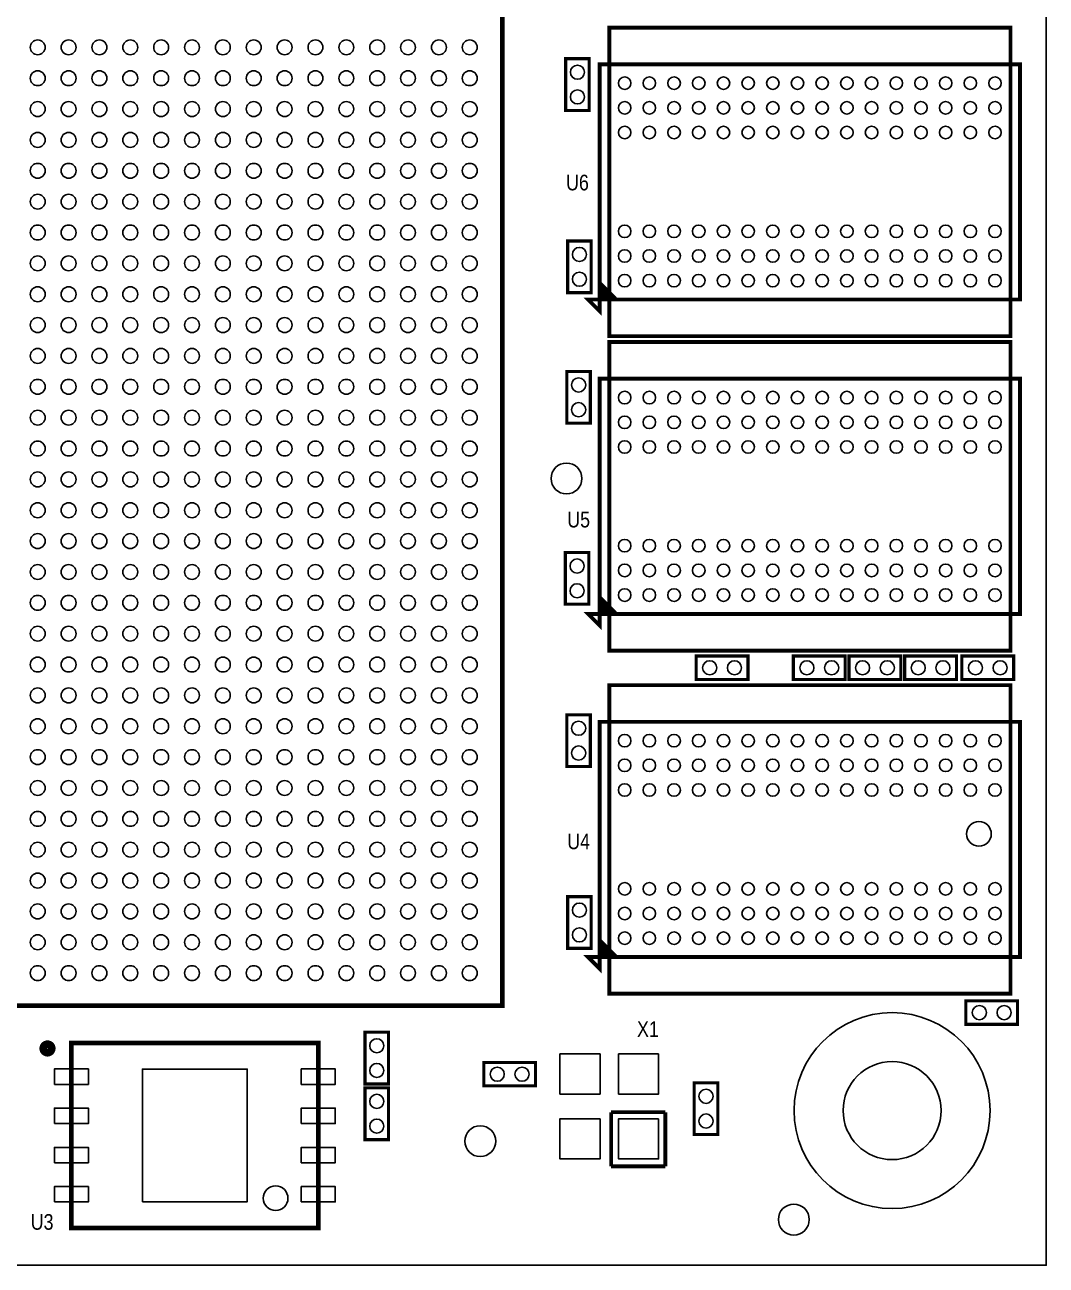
# Model space of a CAD drawing. Extents: x -17 to 104, y -5 to 66.
# Drawn here: x 41.9 to 74.99, y -5.01 to 35.19 of the extents above; entities that cross this region are included whole.
import ezdxf
from ezdxf.enums import TextEntityAlignment as Align

# ---------------------------------------------------------------- set-up
doc = ezdxf.new("R2010")
doc.units = 0
doc.header["$MEASUREMENT"] = 0
doc.layers.get('0').update_dxf_attribs({"linetype": 'CONTINUOUS'})
for name, color, linetype in [('BG_OUTLINE', 2, 'CONTINUOUS'), ('PG_SILKSCREEN_TOP', 4, 'CONTINUOUS'), ('PIN_TOP', 130, 'CONTINUOUS'), ('RD_SILKSCREEN_TOP', 130, 'CONTINUOUS')]:
    doc.layers.add(name, color=color, linetype=linetype)

msp = doc.modelspace()

# ---------------------------------------------------------------- linework, layer by layer
at = {"linetype": 'Continuous'}
msp.add_circle((69.99986, 0), 1.5875, dxfattribs=at)
at = {"layer": 'BG_OUTLINE'}
msp.add_lwpolyline([(-5.00634, 54.991), (-5.00634, -5.00888), (74.9935, -5.00888), (74.9935, 54.991)], close=True, dxfattribs=at)
at = {"layer": 'PG_SILKSCREEN_TOP'}
for points, const_width in [([(22.2631, 38.5064), (57.3659, 38.5064), (57.3659, 3.4036), (22.2631, 3.4036)], 0.1524), ([(60.835286, 35.094418), (60.835286, 25.094438), (73.835514, 25.094438), (73.835514, 35.094418)], 0.124968), ([(60.1853, 34.0868), (60.1853, 32.4104), (59.4233, 32.4104), (59.4233, 34.0868)], 0.1016), ([(60.5282, 33.904428), (60.5282, 26.284428), (74.1426, 26.284428), (74.1426, 33.904428)], 0.127), ([(59.4868, 26.5049), (59.4868, 28.1813), (60.2488, 28.1813), (60.2488, 26.5049)], 0.1016), ([(60.5282, 26.284428), (60.1472, 26.284428), (60.5282, 25.903428)], 0.127), ([(60.835286, 24.905462), (60.835286, 14.905482), (73.835514, 14.905482), (73.835514, 24.905462)], 0.124968), ([(60.2234, 23.9522), (60.2234, 22.2758), (59.4614, 22.2758), (59.4614, 23.9522)], 0.1016), ([(60.5282, 23.715472), (60.5282, 16.095472), (74.1426, 16.095472), (74.1426, 23.715472)], 0.127), ([(59.4106, 16.4084), (59.4106, 18.0848), (60.1726, 18.0848), (60.1726, 16.4084)], 0.1016), ([(60.5282, 16.095472), (60.1472, 16.095472), (60.5282, 15.714472)], 0.127), ([(65.3288, 13.97), (63.6524, 13.97), (63.6524, 14.732), (65.3288, 14.732)], 0.1016), ([(68.4784, 13.97), (66.802, 13.97), (66.802, 14.732), (68.4784, 14.732)], 0.1016), ([(68.6054, 14.732), (70.2818, 14.732), (70.2818, 13.97), (68.6054, 13.97)], 0.1016), ([(72.0852, 13.97), (70.4088, 13.97), (70.4088, 14.732), (72.0852, 14.732)], 0.1016), ([(72.263, 14.732), (73.9394, 14.732), (73.9394, 13.97), (72.263, 13.97)], 0.1016), ([(60.835286, 13.787882), (60.835286, 3.787902), (73.835514, 3.787902), (73.835514, 13.787882)], 0.124968), ([(60.2234, 12.827), (60.2234, 11.1506), (59.4614, 11.1506), (59.4614, 12.827)], 0.1016), ([(60.5282, 12.597892), (60.5282, 4.977892), (74.1426, 4.977892), (74.1426, 12.597892)], 0.127), ([(59.4868, 5.2578), (59.4868, 6.9342), (60.2488, 6.9342), (60.2488, 5.2578)], 0.1016), ([(60.5282, 4.977892), (60.1472, 4.977892), (60.5282, 4.596892)], 0.127), ([(72.39, 3.556), (74.0664, 3.556), (74.0664, 2.794), (72.39, 2.794)], 0.1016), ([(52.9209, 0.8636), (52.9209, 2.54), (53.6829, 2.54), (53.6829, 0.8636)], 0.1016), ([(43.406568, -3.805174), (51.406552, -3.805174), (51.406552, 2.194814), (43.406568, 2.194814)], 0.1524), ([(56.769, 1.5621), (58.4454, 1.5621), (58.4454, 0.8001), (56.769, 0.8001)], 0.1016), ([(63.5889, -0.7747), (63.5889, 0.9017), (64.3509, 0.9017), (64.3509, -0.7747)], 0.1016), ([(52.9209, -0.9398), (52.9209, 0.7366), (53.6829, 0.7366), (53.6829, -0.9398)], 0.1016)]:
    msp.add_lwpolyline(points, close=True, dxfattribs=dict(at, const_width=const_width))
at = {"layer": 'PG_SILKSCREEN_TOP', "const_width": 0.127}
for points in [[(61.0362, 26.309828), (60.5536, 26.792428), (60.5536, 26.665428), (60.8838, 26.335228), (60.7822, 26.335228), (60.579, 26.538428), (60.5282, 26.487628), (60.5282, 26.284428), (60.6806, 26.284428), (60.6806, 26.309828), (60.5536, 26.436828)], [(61.0362, 16.120872), (60.5536, 16.603472), (60.5536, 16.476472), (60.8838, 16.146272), (60.7822, 16.146272), (60.579, 16.349472), (60.5282, 16.298672), (60.5282, 16.095472), (60.6806, 16.095472), (60.6806, 16.120872), (60.5536, 16.247872)], [(61.0362, 5.003292), (60.5536, 5.485892), (60.5536, 5.358892), (60.8838, 5.028692), (60.7822, 5.028692), (60.579, 5.231892), (60.5282, 5.181092), (60.5282, 4.977892), (60.6806, 4.977892), (60.6806, 5.003292), (60.5536, 5.130292)], [(60.8965, -0.0508), (60.8965, -1.8034)], [(62.6491, -0.0508), (60.8965, -0.0508)], [(62.6491, -1.8034), (62.6491, -0.0508)], [(60.8965, -1.8034), (62.6491, -1.8034)]]:
    msp.add_lwpolyline(points, dxfattribs=at)
at = {"layer": 'PG_SILKSCREEN_TOP', "const_width": 0.249936}
msp.add_lwpolyline([(42.768266, 2.01422, 1), (42.494454, 2.01422, 1)], format="xyb", close=True, dxfattribs=at)
at = {"layer": 'PIN_TOP'}
for points in [[(60.535566, 1.835658), (60.535566, 0.535686), (59.235594, 0.535686), (59.235594, 1.835658)], [(62.435486, 1.835658), (62.435486, 0.535686), (61.135514, 0.535686), (61.135514, 1.835658)], [(42.856404, 0.849884), (42.856404, 1.349756), (43.956478, 1.349756), (43.956478, 0.849884)], [(45.706538, -2.95529), (45.706538, 1.344676), (49.106582, 1.344676), (49.106582, -2.95529)], [(50.856388, 0.849884), (50.856388, 1.349756), (51.956462, 1.349756), (51.956462, 0.849884)], [(42.856404, -0.420116), (42.856404, 0.079756), (43.956478, 0.079756), (43.956478, -0.420116)], [(50.856388, -0.420116), (50.856388, 0.079756), (51.956462, 0.079756), (51.956462, -0.420116)], [(60.535566, -0.264414), (60.535566, -1.564386), (59.235594, -1.564386), (59.235594, -0.264414)], [(62.435486, -0.264414), (62.435486, -1.564386), (61.135514, -1.564386), (61.135514, -0.264414)], [(42.856404, -1.690116), (42.856404, -1.190244), (43.956478, -1.190244), (43.956478, -1.690116)], [(50.856388, -1.690116), (50.856388, -1.190244), (51.956462, -1.190244), (51.956462, -1.690116)], [(42.856404, -2.960116), (42.856404, -2.460244), (43.956478, -2.460244), (43.956478, -2.960116)], [(50.856388, -2.960116), (50.856388, -2.460244), (51.956462, -2.460244), (51.956462, -2.960116)]]:
    msp.add_lwpolyline(points, close=True, dxfattribs=at)
for centre, radius in [((42.314622, 34.454846), 0.2413), ((43.31462, 34.454846), 0.2413), ((44.314618, 34.454846), 0.2413), ((45.314616, 34.454846), 0.2413), ((46.314614, 34.454846), 0.2413), ((47.314612, 34.454846), 0.2413), ((48.31461, 34.454846), 0.2413), ((49.314608, 34.454846), 0.2413), ((50.314606, 34.454846), 0.2413), ((51.314604, 34.454846), 0.2413), ((52.314602, 34.454846), 0.2413), ((53.3146, 34.454846), 0.2413), ((54.314598, 34.454846), 0.2413), ((55.314596, 34.454846), 0.2413), ((56.314594, 34.454846), 0.2413), ((59.8043, 33.649412), 0.2286), ((42.314622, 33.454848), 0.2413), ((43.31462, 33.454848), 0.2413), ((44.314618, 33.454848), 0.2413), ((45.314616, 33.454848), 0.2413), ((46.314614, 33.454848), 0.2413), ((47.314612, 33.454848), 0.2413), ((48.31461, 33.454848), 0.2413), ((49.314608, 33.454848), 0.2413), ((50.314606, 33.454848), 0.2413), ((51.314604, 33.454848), 0.2413), ((52.314602, 33.454848), 0.2413), ((53.3146, 33.454848), 0.2413), ((54.314598, 33.454848), 0.2413), ((55.314596, 33.454848), 0.2413), ((56.314594, 33.454848), 0.2413), ((61.335412, 33.29432), 0.2032), ((62.135512, 33.29432), 0.2032), ((62.935358, 33.29432), 0.2032), ((63.735458, 33.29432), 0.2032), ((64.535304, 33.29432), 0.2032), ((65.335404, 33.29432), 0.2032), ((66.135504, 33.29432), 0.2032), ((66.93535, 33.29432), 0.2032), ((67.73545, 33.29432), 0.2032), ((68.535296, 33.29432), 0.2032), ((69.335396, 33.29432), 0.2032), ((70.135496, 33.29432), 0.2032), ((70.935342, 33.29432), 0.2032), ((71.735442, 33.29432), 0.2032), ((72.535288, 33.29432), 0.2032), ((73.335388, 33.29432), 0.2032), ((59.8043, 32.847788), 0.2286), ((42.314622, 32.45485), 0.2413), ((43.31462, 32.45485), 0.2413), ((44.314618, 32.45485), 0.2413), ((45.314616, 32.45485), 0.2413), ((46.314614, 32.45485), 0.2413), ((47.314612, 32.45485), 0.2413), ((48.31461, 32.45485), 0.2413), ((49.314608, 32.45485), 0.2413), ((50.314606, 32.45485), 0.2413), ((51.314604, 32.45485), 0.2413), ((52.314602, 32.45485), 0.2413), ((53.3146, 32.45485), 0.2413), ((54.314598, 32.45485), 0.2413), ((55.314596, 32.45485), 0.2413), ((56.314594, 32.45485), 0.2413), ((61.335412, 32.494474), 0.2032), ((62.135512, 32.494474), 0.2032), ((62.935358, 32.494474), 0.2032), ((63.735458, 32.494474), 0.2032), ((64.535304, 32.494474), 0.2032), ((65.335404, 32.494474), 0.2032), ((66.135504, 32.494474), 0.2032), ((66.93535, 32.494474), 0.2032), ((67.73545, 32.494474), 0.2032), ((68.535296, 32.494474), 0.2032), ((69.335396, 32.494474), 0.2032), ((70.135496, 32.494474), 0.2032), ((70.935342, 32.494474), 0.2032), ((71.735442, 32.494474), 0.2032), ((72.535288, 32.494474), 0.2032), ((73.335388, 32.494474), 0.2032), ((61.335412, 31.694374), 0.2032), ((62.135512, 31.694374), 0.2032), ((62.935358, 31.694374), 0.2032), ((63.735458, 31.694374), 0.2032), ((64.535304, 31.694374), 0.2032), ((65.335404, 31.694374), 0.2032), ((66.135504, 31.694374), 0.2032), ((66.93535, 31.694374), 0.2032), ((67.73545, 31.694374), 0.2032), ((68.535296, 31.694374), 0.2032), ((69.335396, 31.694374), 0.2032), ((70.135496, 31.694374), 0.2032), ((70.935342, 31.694374), 0.2032), ((71.735442, 31.694374), 0.2032), ((72.535288, 31.694374), 0.2032), ((73.335388, 31.694374), 0.2032), ((42.314622, 31.454852), 0.2413), ((43.31462, 31.454852), 0.2413), ((44.314618, 31.454852), 0.2413), ((45.314616, 31.454852), 0.2413), ((46.314614, 31.454852), 0.2413), ((47.314612, 31.454852), 0.2413), ((48.31461, 31.454852), 0.2413), ((49.314608, 31.454852), 0.2413), ((50.314606, 31.454852), 0.2413), ((51.314604, 31.454852), 0.2413), ((52.314602, 31.454852), 0.2413), ((53.3146, 31.454852), 0.2413), ((54.314598, 31.454852), 0.2413), ((55.314596, 31.454852), 0.2413), ((56.314594, 31.454852), 0.2413), ((42.314622, 30.454854), 0.2413), ((43.31462, 30.454854), 0.2413), ((44.314618, 30.454854), 0.2413), ((45.314616, 30.454854), 0.2413), ((46.314614, 30.454854), 0.2413), ((47.314612, 30.454854), 0.2413), ((48.31461, 30.454854), 0.2413), ((49.314608, 30.454854), 0.2413), ((50.314606, 30.454854), 0.2413), ((51.314604, 30.454854), 0.2413), ((52.314602, 30.454854), 0.2413), ((53.3146, 30.454854), 0.2413), ((54.314598, 30.454854), 0.2413), ((55.314596, 30.454854), 0.2413), ((56.314594, 30.454854), 0.2413), ((42.314622, 29.454856), 0.2413), ((43.31462, 29.454856), 0.2413), ((44.314618, 29.454856), 0.2413), ((45.314616, 29.454856), 0.2413), ((46.314614, 29.454856), 0.2413), ((47.314612, 29.454856), 0.2413), ((48.31461, 29.454856), 0.2413), ((49.314608, 29.454856), 0.2413), ((50.314606, 29.454856), 0.2413), ((51.314604, 29.454856), 0.2413), ((52.314602, 29.454856), 0.2413), ((53.3146, 29.454856), 0.2413), ((54.314598, 29.454856), 0.2413), ((55.314596, 29.454856), 0.2413), ((56.314594, 29.454856), 0.2413), ((42.314622, 28.454858), 0.2413), ((43.31462, 28.454858), 0.2413), ((44.314618, 28.454858), 0.2413), ((45.314616, 28.454858), 0.2413), ((46.314614, 28.454858), 0.2413), ((47.314612, 28.454858), 0.2413), ((48.31461, 28.454858), 0.2413), ((49.314608, 28.454858), 0.2413), ((50.314606, 28.454858), 0.2413), ((51.314604, 28.454858), 0.2413), ((52.314602, 28.454858), 0.2413), ((53.3146, 28.454858), 0.2413), ((54.314598, 28.454858), 0.2413), ((55.314596, 28.454858), 0.2413), ((56.314594, 28.454858), 0.2413), ((61.335412, 28.494482), 0.2032), ((62.135512, 28.494482), 0.2032), ((62.935358, 28.494482), 0.2032), ((63.735458, 28.494482), 0.2032), ((64.535304, 28.494482), 0.2032), ((65.335404, 28.494482), 0.2032), ((66.135504, 28.494482), 0.2032), ((66.93535, 28.494482), 0.2032), ((67.73545, 28.494482), 0.2032), ((68.535296, 28.494482), 0.2032), ((69.335396, 28.494482), 0.2032), ((70.135496, 28.494482), 0.2032), ((70.935342, 28.494482), 0.2032), ((71.735442, 28.494482), 0.2032), ((72.535288, 28.494482), 0.2032), ((73.335388, 28.494482), 0.2032), ((59.8678, 27.743912), 0.2286), ((61.335412, 27.694382), 0.2032), ((62.135512, 27.694382), 0.2032), ((62.935358, 27.694382), 0.2032), ((63.735458, 27.694382), 0.2032), ((64.535304, 27.694382), 0.2032), ((65.335404, 27.694382), 0.2032), ((66.135504, 27.694382), 0.2032), ((66.93535, 27.694382), 0.2032), ((67.73545, 27.694382), 0.2032), ((68.535296, 27.694382), 0.2032), ((69.335396, 27.694382), 0.2032), ((70.135496, 27.694382), 0.2032), ((70.935342, 27.694382), 0.2032), ((71.735442, 27.694382), 0.2032), ((72.535288, 27.694382), 0.2032), ((73.335388, 27.694382), 0.2032), ((42.314622, 27.45486), 0.2413), ((43.31462, 27.45486), 0.2413), ((44.314618, 27.45486), 0.2413), ((45.314616, 27.45486), 0.2413), ((46.314614, 27.45486), 0.2413), ((47.314612, 27.45486), 0.2413), ((48.31461, 27.45486), 0.2413), ((49.314608, 27.45486), 0.2413), ((50.314606, 27.45486), 0.2413), ((51.314604, 27.45486), 0.2413), ((52.314602, 27.45486), 0.2413), ((53.3146, 27.45486), 0.2413), ((54.314598, 27.45486), 0.2413), ((55.314596, 27.45486), 0.2413), ((56.314594, 27.45486), 0.2413), ((59.8678, 26.942288), 0.2286), ((61.335412, 26.894536), 0.2032), ((62.135512, 26.894536), 0.2032), ((62.935358, 26.894536), 0.2032), ((63.735458, 26.894536), 0.2032), ((64.535304, 26.894536), 0.2032), ((65.335404, 26.894536), 0.2032), ((66.135504, 26.894536), 0.2032), ((66.93535, 26.894536), 0.2032), ((67.73545, 26.894536), 0.2032), ((68.535296, 26.894536), 0.2032), ((69.335396, 26.894536), 0.2032), ((70.135496, 26.894536), 0.2032), ((70.935342, 26.894536), 0.2032), ((71.735442, 26.894536), 0.2032), ((72.535288, 26.894536), 0.2032), ((73.335388, 26.894536), 0.2032), ((42.314622, 26.454862), 0.2413), ((43.31462, 26.454862), 0.2413), ((44.314618, 26.454862), 0.2413), ((45.314616, 26.454862), 0.2413), ((46.314614, 26.454862), 0.2413), ((47.314612, 26.454862), 0.2413), ((48.31461, 26.454862), 0.2413), ((49.314608, 26.454862), 0.2413), ((50.314606, 26.454862), 0.2413), ((51.314604, 26.454862), 0.2413), ((52.314602, 26.454862), 0.2413), ((53.3146, 26.454862), 0.2413), ((54.314598, 26.454862), 0.2413), ((55.314596, 26.454862), 0.2413), ((56.314594, 26.454862), 0.2413), ((42.314622, 25.454864), 0.2413), ((43.31462, 25.454864), 0.2413), ((44.314618, 25.454864), 0.2413), ((45.314616, 25.454864), 0.2413), ((46.314614, 25.454864), 0.2413), ((47.314612, 25.454864), 0.2413), ((48.31461, 25.454864), 0.2413), ((49.314608, 25.454864), 0.2413), ((50.314606, 25.454864), 0.2413), ((51.314604, 25.454864), 0.2413), ((52.314602, 25.454864), 0.2413), ((53.3146, 25.454864), 0.2413), ((54.314598, 25.454864), 0.2413), ((55.314596, 25.454864), 0.2413), ((56.314594, 25.454864), 0.2413), ((42.314622, 24.454866), 0.2413), ((43.31462, 24.454866), 0.2413), ((44.314618, 24.454866), 0.2413), ((45.314616, 24.454866), 0.2413), ((46.314614, 24.454866), 0.2413), ((47.314612, 24.454866), 0.2413), ((48.31461, 24.454866), 0.2413), ((49.314608, 24.454866), 0.2413), ((50.314606, 24.454866), 0.2413), ((51.314604, 24.454866), 0.2413), ((52.314602, 24.454866), 0.2413), ((53.3146, 24.454866), 0.2413), ((54.314598, 24.454866), 0.2413), ((55.314596, 24.454866), 0.2413), ((56.314594, 24.454866), 0.2413), ((59.8424, 23.514812), 0.2286), ((42.314622, 23.454868), 0.2413), ((43.31462, 23.454868), 0.2413), ((44.314618, 23.454868), 0.2413), ((45.314616, 23.454868), 0.2413), ((46.314614, 23.454868), 0.2413), ((47.314612, 23.454868), 0.2413), ((48.31461, 23.454868), 0.2413), ((49.314608, 23.454868), 0.2413), ((50.314606, 23.454868), 0.2413), ((51.314604, 23.454868), 0.2413), ((52.314602, 23.454868), 0.2413), ((53.3146, 23.454868), 0.2413), ((54.314598, 23.454868), 0.2413), ((55.314596, 23.454868), 0.2413), ((56.314594, 23.454868), 0.2413), ((59.8424, 22.713188), 0.2286), ((61.335412, 23.105364), 0.2032), ((62.135512, 23.105364), 0.2032), ((62.935358, 23.105364), 0.2032), ((63.735458, 23.105364), 0.2032), ((64.535304, 23.105364), 0.2032), ((65.335404, 23.105364), 0.2032), ((66.135504, 23.105364), 0.2032), ((66.93535, 23.105364), 0.2032), ((67.73545, 23.105364), 0.2032), ((68.535296, 23.105364), 0.2032), ((69.335396, 23.105364), 0.2032), ((70.135496, 23.105364), 0.2032), ((70.935342, 23.105364), 0.2032), ((71.735442, 23.105364), 0.2032), ((72.535288, 23.105364), 0.2032), ((73.335388, 23.105364), 0.2032), ((42.314622, 22.45487), 0.2413), ((43.31462, 22.45487), 0.2413), ((44.314618, 22.45487), 0.2413), ((45.314616, 22.45487), 0.2413), ((46.314614, 22.45487), 0.2413), ((47.314612, 22.45487), 0.2413), ((48.31461, 22.45487), 0.2413), ((49.314608, 22.45487), 0.2413), ((50.314606, 22.45487), 0.2413), ((51.314604, 22.45487), 0.2413), ((52.314602, 22.45487), 0.2413), ((53.3146, 22.45487), 0.2413), ((54.314598, 22.45487), 0.2413), ((55.314596, 22.45487), 0.2413), ((56.314594, 22.45487), 0.2413), ((61.335412, 22.305518), 0.2032), ((62.135512, 22.305518), 0.2032), ((62.935358, 22.305518), 0.2032), ((63.735458, 22.305518), 0.2032), ((64.535304, 22.305518), 0.2032), ((65.335404, 22.305518), 0.2032), ((66.135504, 22.305518), 0.2032), ((66.93535, 22.305518), 0.2032), ((67.73545, 22.305518), 0.2032), ((68.535296, 22.305518), 0.2032), ((69.335396, 22.305518), 0.2032), ((70.135496, 22.305518), 0.2032), ((70.935342, 22.305518), 0.2032), ((71.735442, 22.305518), 0.2032), ((72.535288, 22.305518), 0.2032), ((73.335388, 22.305518), 0.2032), ((61.335412, 21.505418), 0.2032), ((62.135512, 21.505418), 0.2032), ((62.935358, 21.505418), 0.2032), ((63.735458, 21.505418), 0.2032), ((64.535304, 21.505418), 0.2032), ((65.335404, 21.505418), 0.2032), ((66.135504, 21.505418), 0.2032), ((66.93535, 21.505418), 0.2032), ((67.73545, 21.505418), 0.2032), ((68.535296, 21.505418), 0.2032), ((69.335396, 21.505418), 0.2032), ((70.135496, 21.505418), 0.2032), ((70.935342, 21.505418), 0.2032), ((71.735442, 21.505418), 0.2032), ((72.535288, 21.505418), 0.2032), ((73.335388, 21.505418), 0.2032), ((42.314622, 21.454872), 0.2413), ((43.31462, 21.454872), 0.2413), ((44.314618, 21.454872), 0.2413), ((45.314616, 21.454872), 0.2413), ((46.314614, 21.454872), 0.2413), ((47.314612, 21.454872), 0.2413), ((48.31461, 21.454872), 0.2413), ((49.314608, 21.454872), 0.2413), ((50.314606, 21.454872), 0.2413), ((51.314604, 21.454872), 0.2413), ((52.314602, 21.454872), 0.2413), ((53.3146, 21.454872), 0.2413), ((54.314598, 21.454872), 0.2413), ((55.314596, 21.454872), 0.2413), ((56.314594, 21.454872), 0.2413), ((59.4487, 20.4851), 0.499999), ((42.314622, 20.454874), 0.2413), ((43.31462, 20.454874), 0.2413), ((44.314618, 20.454874), 0.2413), ((45.314616, 20.454874), 0.2413), ((46.314614, 20.454874), 0.2413), ((47.314612, 20.454874), 0.2413), ((48.31461, 20.454874), 0.2413), ((49.314608, 20.454874), 0.2413), ((50.314606, 20.454874), 0.2413), ((51.314604, 20.454874), 0.2413), ((52.314602, 20.454874), 0.2413), ((53.3146, 20.454874), 0.2413), ((54.314598, 20.454874), 0.2413), ((55.314596, 20.454874), 0.2413), ((56.314594, 20.454874), 0.2413), ((42.314622, 19.454876), 0.2413), ((43.31462, 19.454876), 0.2413), ((44.314618, 19.454876), 0.2413), ((45.314616, 19.454876), 0.2413), ((46.314614, 19.454876), 0.2413), ((47.314612, 19.454876), 0.2413), ((48.31461, 19.454876), 0.2413), ((49.314608, 19.454876), 0.2413), ((50.314606, 19.454876), 0.2413), ((51.314604, 19.454876), 0.2413), ((52.314602, 19.454876), 0.2413), ((53.3146, 19.454876), 0.2413), ((54.314598, 19.454876), 0.2413), ((55.314596, 19.454876), 0.2413), ((56.314594, 19.454876), 0.2413), ((42.314622, 18.454878), 0.2413), ((43.31462, 18.454878), 0.2413), ((44.314618, 18.454878), 0.2413), ((45.314616, 18.454878), 0.2413), ((46.314614, 18.454878), 0.2413), ((47.314612, 18.454878), 0.2413), ((48.31461, 18.454878), 0.2413), ((49.314608, 18.454878), 0.2413), ((50.314606, 18.454878), 0.2413), ((51.314604, 18.454878), 0.2413), ((52.314602, 18.454878), 0.2413), ((53.3146, 18.454878), 0.2413), ((54.314598, 18.454878), 0.2413), ((55.314596, 18.454878), 0.2413), ((56.314594, 18.454878), 0.2413), ((61.335412, 18.305526), 0.2032), ((62.135512, 18.305526), 0.2032), ((62.935358, 18.305526), 0.2032), ((63.735458, 18.305526), 0.2032), ((64.535304, 18.305526), 0.2032), ((65.335404, 18.305526), 0.2032), ((66.135504, 18.305526), 0.2032), ((66.93535, 18.305526), 0.2032), ((67.73545, 18.305526), 0.2032), ((68.535296, 18.305526), 0.2032), ((69.335396, 18.305526), 0.2032), ((70.135496, 18.305526), 0.2032), ((70.935342, 18.305526), 0.2032), ((71.735442, 18.305526), 0.2032), ((72.535288, 18.305526), 0.2032), ((73.335388, 18.305526), 0.2032), ((42.314622, 17.45488), 0.2413), ((43.31462, 17.45488), 0.2413), ((44.314618, 17.45488), 0.2413), ((45.314616, 17.45488), 0.2413), ((46.314614, 17.45488), 0.2413), ((47.314612, 17.45488), 0.2413), ((48.31461, 17.45488), 0.2413), ((49.314608, 17.45488), 0.2413), ((50.314606, 17.45488), 0.2413), ((51.314604, 17.45488), 0.2413), ((52.314602, 17.45488), 0.2413), ((53.3146, 17.45488), 0.2413), ((54.314598, 17.45488), 0.2413), ((55.314596, 17.45488), 0.2413), ((56.314594, 17.45488), 0.2413), ((59.7916, 17.647412), 0.2286), ((61.335412, 17.505426), 0.2032), ((62.135512, 17.505426), 0.2032), ((62.935358, 17.505426), 0.2032), ((63.735458, 17.505426), 0.2032), ((64.535304, 17.505426), 0.2032), ((65.335404, 17.505426), 0.2032), ((66.135504, 17.505426), 0.2032), ((66.93535, 17.505426), 0.2032), ((67.73545, 17.505426), 0.2032), ((68.535296, 17.505426), 0.2032), ((69.335396, 17.505426), 0.2032), ((70.135496, 17.505426), 0.2032), ((70.935342, 17.505426), 0.2032), ((71.735442, 17.505426), 0.2032), ((72.535288, 17.505426), 0.2032), ((73.335388, 17.505426), 0.2032), ((59.7916, 16.845788), 0.2286), ((61.335412, 16.70558), 0.2032), ((62.135512, 16.70558), 0.2032), ((62.935358, 16.70558), 0.2032), ((63.735458, 16.70558), 0.2032), ((64.535304, 16.70558), 0.2032), ((65.335404, 16.70558), 0.2032), ((66.135504, 16.70558), 0.2032), ((66.93535, 16.70558), 0.2032), ((67.73545, 16.70558), 0.2032), ((68.535296, 16.70558), 0.2032), ((69.335396, 16.70558), 0.2032), ((70.135496, 16.70558), 0.2032), ((70.935342, 16.70558), 0.2032), ((71.735442, 16.70558), 0.2032), ((72.535288, 16.70558), 0.2032), ((73.335388, 16.70558), 0.2032), ((42.314622, 16.454882), 0.2413), ((43.31462, 16.454882), 0.2413), ((44.314618, 16.454882), 0.2413), ((45.314616, 16.454882), 0.2413), ((46.314614, 16.454882), 0.2413), ((47.314612, 16.454882), 0.2413), ((48.31461, 16.454882), 0.2413), ((49.314608, 16.454882), 0.2413), ((50.314606, 16.454882), 0.2413), ((51.314604, 16.454882), 0.2413), ((52.314602, 16.454882), 0.2413), ((53.3146, 16.454882), 0.2413), ((54.314598, 16.454882), 0.2413), ((55.314596, 16.454882), 0.2413), ((56.314594, 16.454882), 0.2413), ((42.314622, 15.454884), 0.2413), ((43.31462, 15.454884), 0.2413), ((44.314618, 15.454884), 0.2413), ((45.314616, 15.454884), 0.2413), ((46.314614, 15.454884), 0.2413), ((47.314612, 15.454884), 0.2413), ((48.31461, 15.454884), 0.2413), ((49.314608, 15.454884), 0.2413), ((50.314606, 15.454884), 0.2413), ((51.314604, 15.454884), 0.2413), ((52.314602, 15.454884), 0.2413), ((53.3146, 15.454884), 0.2413), ((54.314598, 15.454884), 0.2413), ((55.314596, 15.454884), 0.2413), ((56.314594, 15.454884), 0.2413), ((42.314622, 14.454886), 0.2413), ((43.31462, 14.454886), 0.2413), ((44.314618, 14.454886), 0.2413), ((45.314616, 14.454886), 0.2413), ((46.314614, 14.454886), 0.2413), ((47.314612, 14.454886), 0.2413), ((48.31461, 14.454886), 0.2413), ((49.314608, 14.454886), 0.2413), ((50.314606, 14.454886), 0.2413), ((51.314604, 14.454886), 0.2413), ((52.314602, 14.454886), 0.2413), ((53.3146, 14.454886), 0.2413), ((54.314598, 14.454886), 0.2413), ((55.314596, 14.454886), 0.2413), ((56.314594, 14.454886), 0.2413), ((64.089788, 14.351), 0.2286), ((64.891412, 14.351), 0.2286), ((67.239388, 14.351), 0.2286), ((68.041012, 14.351), 0.2286), ((69.042788, 14.351), 0.2286), ((69.844412, 14.351), 0.2286), ((70.846188, 14.351), 0.2286), ((71.647812, 14.351), 0.2286), ((72.700388, 14.351), 0.2286), ((73.502012, 14.351), 0.2286), ((42.314622, 13.454888), 0.2413), ((43.31462, 13.454888), 0.2413), ((44.314618, 13.454888), 0.2413), ((45.314616, 13.454888), 0.2413), ((46.314614, 13.454888), 0.2413), ((47.314612, 13.454888), 0.2413), ((48.31461, 13.454888), 0.2413), ((49.314608, 13.454888), 0.2413), ((50.314606, 13.454888), 0.2413), ((51.314604, 13.454888), 0.2413), ((52.314602, 13.454888), 0.2413), ((53.3146, 13.454888), 0.2413), ((54.314598, 13.454888), 0.2413), ((55.314596, 13.454888), 0.2413), ((56.314594, 13.454888), 0.2413), ((42.314622, 12.45489), 0.2413), ((43.31462, 12.45489), 0.2413), ((44.314618, 12.45489), 0.2413), ((45.314616, 12.45489), 0.2413), ((46.314614, 12.45489), 0.2413), ((47.314612, 12.45489), 0.2413), ((48.31461, 12.45489), 0.2413), ((49.314608, 12.45489), 0.2413), ((50.314606, 12.45489), 0.2413), ((51.314604, 12.45489), 0.2413), ((52.314602, 12.45489), 0.2413), ((53.3146, 12.45489), 0.2413), ((54.314598, 12.45489), 0.2413), ((55.314596, 12.45489), 0.2413), ((56.314594, 12.45489), 0.2413), ((59.8424, 12.389612), 0.2286), ((61.335412, 11.987784), 0.2032), ((62.135512, 11.987784), 0.2032), ((62.935358, 11.987784), 0.2032), ((63.735458, 11.987784), 0.2032), ((64.535304, 11.987784), 0.2032), ((65.335404, 11.987784), 0.2032), ((66.135504, 11.987784), 0.2032), ((66.93535, 11.987784), 0.2032), ((67.73545, 11.987784), 0.2032), ((68.535296, 11.987784), 0.2032), ((69.335396, 11.987784), 0.2032), ((70.135496, 11.987784), 0.2032), ((70.935342, 11.987784), 0.2032), ((71.735442, 11.987784), 0.2032), ((72.535288, 11.987784), 0.2032), ((73.335388, 11.987784), 0.2032), ((42.314622, 11.454892), 0.2413), ((43.31462, 11.454892), 0.2413), ((44.314618, 11.454892), 0.2413), ((45.314616, 11.454892), 0.2413), ((46.314614, 11.454892), 0.2413), ((47.314612, 11.454892), 0.2413), ((48.31461, 11.454892), 0.2413), ((49.314608, 11.454892), 0.2413), ((50.314606, 11.454892), 0.2413), ((51.314604, 11.454892), 0.2413), ((52.314602, 11.454892), 0.2413), ((53.3146, 11.454892), 0.2413), ((54.314598, 11.454892), 0.2413), ((55.314596, 11.454892), 0.2413), ((56.314594, 11.454892), 0.2413), ((59.8424, 11.587988), 0.2286), ((61.335412, 11.187938), 0.2032), ((62.135512, 11.187938), 0.2032), ((62.935358, 11.187938), 0.2032), ((63.735458, 11.187938), 0.2032), ((64.535304, 11.187938), 0.2032), ((65.335404, 11.187938), 0.2032), ((66.135504, 11.187938), 0.2032), ((66.93535, 11.187938), 0.2032), ((67.73545, 11.187938), 0.2032), ((68.535296, 11.187938), 0.2032), ((69.335396, 11.187938), 0.2032), ((70.135496, 11.187938), 0.2032), ((70.935342, 11.187938), 0.2032), ((71.735442, 11.187938), 0.2032), ((72.535288, 11.187938), 0.2032), ((73.335388, 11.187938), 0.2032), ((42.314622, 10.454894), 0.2413), ((43.31462, 10.454894), 0.2413), ((44.314618, 10.454894), 0.2413), ((45.314616, 10.454894), 0.2413), ((46.314614, 10.454894), 0.2413), ((47.314612, 10.454894), 0.2413), ((48.31461, 10.454894), 0.2413), ((49.314608, 10.454894), 0.2413), ((50.314606, 10.454894), 0.2413), ((51.314604, 10.454894), 0.2413), ((52.314602, 10.454894), 0.2413), ((53.3146, 10.454894), 0.2413), ((54.314598, 10.454894), 0.2413), ((55.314596, 10.454894), 0.2413), ((56.314594, 10.454894), 0.2413), ((61.335412, 10.387838), 0.2032), ((62.135512, 10.387838), 0.2032), ((62.935358, 10.387838), 0.2032), ((63.735458, 10.387838), 0.2032), ((64.535304, 10.387838), 0.2032), ((65.335404, 10.387838), 0.2032), ((66.135504, 10.387838), 0.2032), ((66.93535, 10.387838), 0.2032), ((67.73545, 10.387838), 0.2032), ((68.535296, 10.387838), 0.2032), ((69.335396, 10.387838), 0.2032), ((70.135496, 10.387838), 0.2032), ((70.935342, 10.387838), 0.2032), ((71.735442, 10.387838), 0.2032), ((72.535288, 10.387838), 0.2032), ((73.335388, 10.387838), 0.2032), ((42.314622, 9.454896), 0.2413), ((43.31462, 9.454896), 0.2413), ((44.314618, 9.454896), 0.2413), ((45.314616, 9.454896), 0.2413), ((46.314614, 9.454896), 0.2413), ((47.314612, 9.454896), 0.2413), ((48.31461, 9.454896), 0.2413), ((49.314608, 9.454896), 0.2413), ((50.314606, 9.454896), 0.2413), ((51.314604, 9.454896), 0.2413), ((52.314602, 9.454896), 0.2413), ((53.3146, 9.454896), 0.2413), ((54.314598, 9.454896), 0.2413), ((55.314596, 9.454896), 0.2413), ((56.314594, 9.454896), 0.2413), ((72.814434, 8.967978), 0.40005), ((42.314622, 8.454898), 0.2413), ((43.31462, 8.454898), 0.2413), ((44.314618, 8.454898), 0.2413), ((45.314616, 8.454898), 0.2413), ((46.314614, 8.454898), 0.2413), ((47.314612, 8.454898), 0.2413), ((48.31461, 8.454898), 0.2413), ((49.314608, 8.454898), 0.2413), ((50.314606, 8.454898), 0.2413), ((51.314604, 8.454898), 0.2413), ((52.314602, 8.454898), 0.2413), ((53.3146, 8.454898), 0.2413), ((54.314598, 8.454898), 0.2413), ((55.314596, 8.454898), 0.2413), ((56.314594, 8.454898), 0.2413), ((42.314622, 7.4549), 0.2413), ((43.31462, 7.4549), 0.2413), ((44.314618, 7.4549), 0.2413), ((45.314616, 7.4549), 0.2413), ((46.314614, 7.4549), 0.2413), ((47.314612, 7.4549), 0.2413), ((48.31461, 7.4549), 0.2413), ((49.314608, 7.4549), 0.2413), ((50.314606, 7.4549), 0.2413), ((51.314604, 7.4549), 0.2413), ((52.314602, 7.4549), 0.2413), ((53.3146, 7.4549), 0.2413), ((54.314598, 7.4549), 0.2413), ((55.314596, 7.4549), 0.2413), ((56.314594, 7.4549), 0.2413), ((61.335412, 7.187946), 0.2032), ((62.135512, 7.187946), 0.2032), ((62.935358, 7.187946), 0.2032), ((63.735458, 7.187946), 0.2032), ((64.535304, 7.187946), 0.2032), ((65.335404, 7.187946), 0.2032), ((66.135504, 7.187946), 0.2032), ((66.93535, 7.187946), 0.2032), ((67.73545, 7.187946), 0.2032), ((68.535296, 7.187946), 0.2032), ((69.335396, 7.187946), 0.2032), ((70.135496, 7.187946), 0.2032), ((70.935342, 7.187946), 0.2032), ((71.735442, 7.187946), 0.2032), ((72.535288, 7.187946), 0.2032), ((73.335388, 7.187946), 0.2032), ((42.314622, 6.454902), 0.2413), ((43.31462, 6.454902), 0.2413), ((44.314618, 6.454902), 0.2413), ((45.314616, 6.454902), 0.2413), ((46.314614, 6.454902), 0.2413), ((47.314612, 6.454902), 0.2413), ((48.31461, 6.454902), 0.2413), ((49.314608, 6.454902), 0.2413), ((50.314606, 6.454902), 0.2413), ((51.314604, 6.454902), 0.2413), ((52.314602, 6.454902), 0.2413), ((53.3146, 6.454902), 0.2413), ((54.314598, 6.454902), 0.2413), ((55.314596, 6.454902), 0.2413), ((56.314594, 6.454902), 0.2413), ((59.8678, 6.496812), 0.2286), ((61.335412, 6.387846), 0.2032), ((62.135512, 6.387846), 0.2032), ((62.935358, 6.387846), 0.2032), ((63.735458, 6.387846), 0.2032), ((64.535304, 6.387846), 0.2032), ((65.335404, 6.387846), 0.2032), ((66.135504, 6.387846), 0.2032), ((66.93535, 6.387846), 0.2032), ((67.73545, 6.387846), 0.2032), ((68.535296, 6.387846), 0.2032), ((69.335396, 6.387846), 0.2032), ((70.135496, 6.387846), 0.2032), ((70.935342, 6.387846), 0.2032), ((71.735442, 6.387846), 0.2032), ((72.535288, 6.387846), 0.2032), ((73.335388, 6.387846), 0.2032), ((42.314622, 5.454904), 0.2413), ((43.31462, 5.454904), 0.2413), ((44.314618, 5.454904), 0.2413), ((45.314616, 5.454904), 0.2413), ((46.314614, 5.454904), 0.2413), ((47.314612, 5.454904), 0.2413), ((48.31461, 5.454904), 0.2413), ((49.314608, 5.454904), 0.2413), ((50.314606, 5.454904), 0.2413), ((51.314604, 5.454904), 0.2413), ((52.314602, 5.454904), 0.2413), ((53.3146, 5.454904), 0.2413), ((54.314598, 5.454904), 0.2413), ((55.314596, 5.454904), 0.2413), ((56.314594, 5.454904), 0.2413), ((59.8678, 5.695188), 0.2286), ((61.335412, 5.588), 0.2032), ((62.135512, 5.588), 0.2032), ((62.935358, 5.588), 0.2032), ((63.735458, 5.588), 0.2032), ((64.535304, 5.588), 0.2032), ((65.335404, 5.588), 0.2032), ((66.135504, 5.588), 0.2032), ((66.93535, 5.588), 0.2032), ((67.73545, 5.588), 0.2032), ((68.535296, 5.588), 0.2032), ((69.335396, 5.588), 0.2032), ((70.135496, 5.588), 0.2032), ((70.935342, 5.588), 0.2032), ((71.735442, 5.588), 0.2032), ((72.535288, 5.588), 0.2032), ((73.335388, 5.588), 0.2032), ((42.314622, 4.454906), 0.2413), ((43.31462, 4.454906), 0.2413), ((44.314618, 4.454906), 0.2413), ((45.314616, 4.454906), 0.2413), ((46.314614, 4.454906), 0.2413), ((47.314612, 4.454906), 0.2413), ((48.31461, 4.454906), 0.2413), ((49.314608, 4.454906), 0.2413), ((50.314606, 4.454906), 0.2413), ((51.314604, 4.454906), 0.2413), ((52.314602, 4.454906), 0.2413), ((53.3146, 4.454906), 0.2413), ((54.314598, 4.454906), 0.2413), ((55.314596, 4.454906), 0.2413), ((56.314594, 4.454906), 0.2413), ((72.827388, 3.175), 0.2286), ((73.629012, 3.175), 0.2286), ((69.99986, 0), 3.175), ((53.3019, 2.102612), 0.2286), ((53.3019, 1.300988), 0.2286), ((57.206388, 1.1811), 0.2286), ((58.008012, 1.1811), 0.2286), ((53.3019, 0.299212), 0.2286), ((63.9699, 0.464312), 0.2286), ((53.3019, -0.502412), 0.2286), ((63.9699, -0.337312), 0.2286), ((56.6547, -0.9906), 0.499999), ((50.023776, -2.837942), 0.40005), ((66.8147, -3.5306), 0.499999)]:
    msp.add_circle(centre, radius, dxfattribs=at)

# ---------------------------------------------------------------- texts
at = {"layer": 'RD_SILKSCREEN_TOP', "width": 0.85}
for s, p in [('U6', (59.8043, 29.8196)), ('U5', (59.8424, 18.8976)), ('U4', (59.8424, 8.4709))]:
    msp.add_text(s, height=0.508, dxfattribs=at).set_placement(p, align=Align.CENTER)
for s, p in [('X1', (61.7347, 2.3876)), ('U3', (42.0878, -3.8608))]:
    msp.add_text(s, height=0.508, dxfattribs=at).set_placement(p)

doc.saveas('drawing.dxf')
